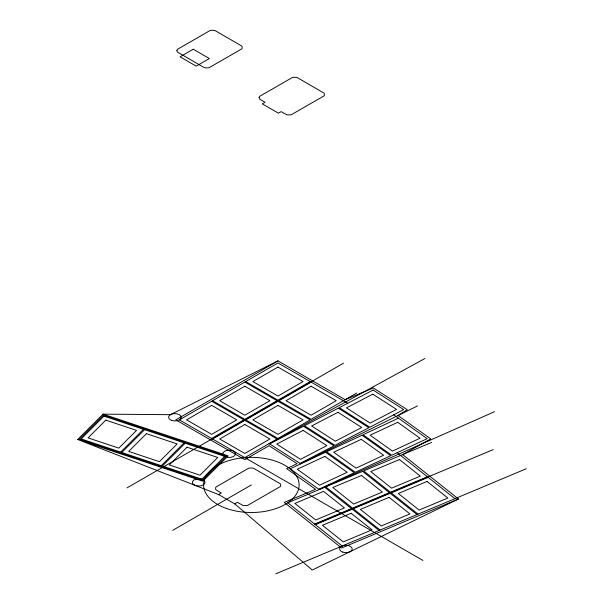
<?xml version="1.0" encoding="UTF-8"?>
<svg xmlns="http://www.w3.org/2000/svg" width="604" height="604" viewBox="0 0 604 604"><rect width="100%" height="100%" fill="white"/><g stroke="black" fill="none" stroke-linecap="round" stroke-linejoin="round"><path stroke-width="0.91" d="M77.697 439.493L103.042 414.148L170.441 414.676L277.968 360.875L345.171 399.674L373.37 387.964L407.292 409.716L398.051 415.529L430.743 438.866L402.634 454.593L458.489 498.995L312.306 570.04L234.714 503.857L218.588 494.548L77.697 439.493L202.801 481.192L228.146 455.846L103.042 414.148M120.664 452.124L143.473 429.316M121.759 452.487L144.575 429.678M161.268 465.661L184.077 442.845M162.37 466.024L185.179 443.215M277.968 360.875L175.817 419.856L244.816 459.689L269.029 445.707L297.093 463.698L286.575 468.613L315.59 489.3L284.257 502.437L341.615 548.017L458.489 498.995M211.657 438.474L243.918 419.856L211.657 401.23M310.222 381.569L277.968 400.195L245.707 381.569M126.999 487.873L343.487 363.185M212.555 438.995L244.816 420.369L277.07 438.995L244.816 457.621M311.12 382.09L278.859 400.709L311.12 419.335L356.707 393.015M218.588 494.548L221.291 492.985L216.187 489.95A4.568 2.635 0 0 1 215.62 489.232L215.62 487.654A4.59 2.65 0 0 1 216.383 486.771L248.365 468.357A4.568 2.635 0 0 1 249.618 468.032L252.336 468.032A4.59 2.65 0 0 1 253.869 468.47L280.075 483.653A4.568 2.635 0 0 1 280.641 484.37L280.641 485.941A4.59 2.65 0 0 1 279.878 486.824L247.897 505.238A4.568 2.635 0 0 1 246.651 505.571L243.925 505.571A4.59 2.65 0 0 1 242.393 505.133L237.417 502.301L234.714 503.857M172.774 530.312L251.362 484.936M269.361 443.729L424.929 358.504M269.595 443.88L303.495 426.258L334.02 445.835L300.12 463.457M300.437 463.661L417.515 405.926M398.466 418.187L363.012 434.759L391.724 455.227L427.179 438.655L393.717 414.797M318.852 489.3L354.299 472.728L325.594 452.253L290.139 468.832L319.237 489.58M319.04 489.436L494.563 411.679M431.596 442.445L363.668 470.939L390.478 492.252L427.39 476.767M314.616 524.076L351.52 508.591L324.71 487.285L287.798 502.762L342.174 545.971M314.986 524.37L493.189 449.618M315.363 524.665L352.268 509.18L379.086 530.493M428.13 477.364L391.226 492.841L418.044 514.147M275.832 573.8L526.303 468.734M347.768 403.245L277.968 362.944L179.403 419.856L422.898 560.437M244.816 382.09L277.07 400.709L244.816 419.335L212.555 400.709M269.127 443.578L300.762 463.864M397.115 452.713L454.948 498.67M417.017 514.578L390.199 493.272L353.295 508.757L380.105 530.063M176.934 50.525L177.115 51.514A4.568 2.635 0 0 0 177.689 52.231L203.895 67.414A4.59 2.65 0 0 0 205.42 67.852L208.146 67.852A4.568 2.635 0 0 0 209.399 67.527L241.373 49.105A4.59 2.65 0 0 0 242.136 48.229L242.136 46.651A4.568 2.635 0 0 0 241.57 45.934L215.364 30.751A4.59 2.65 0 0 0 213.831 30.313L211.113 30.313A4.568 2.635 0 0 0 209.86 30.638L177.886 49.06A4.59 2.65 0 0 0 177.115 49.936L176.934 50.525M259.139 97.554L259.327 98.543A4.568 2.635 0 0 0 259.894 99.267L264.997 102.295L262.287 103.858L278.421 113.175L281.124 111.612L286.1 114.443A4.59 2.65 0 0 0 287.632 114.881L290.35 114.881A4.568 2.635 0 0 0 291.604 114.556L323.585 96.142A4.59 2.65 0 0 0 324.348 95.258L324.348 93.688A4.568 2.635 0 0 0 323.782 92.963L297.576 77.788A4.59 2.65 0 0 0 296.043 77.342L293.317 77.342A4.568 2.635 0 0 0 292.072 77.674L260.09 96.089A4.59 2.65 0 0 0 259.327 96.972L259.139 97.554M103.503 415.144L79.426 439.221L202.34 480.195L226.417 456.118L103.503 415.144M103.963 416.141L81.155 438.957L201.872 479.191L224.688 456.382L103.963 416.141M105.821 420.142L88.078 437.885L118.807 448.123L136.549 430.388L105.821 420.142M146.425 433.68L128.69 451.414L159.418 461.66L177.153 443.917L146.425 433.68M187.036 447.209L169.294 464.952L200.022 475.197L217.765 457.454L187.036 447.209M193.257 49.218L180.083 56.829L196.217 66.138L209.384 58.535L193.257 49.218M211.657 405.367L186.568 419.856L211.657 434.336L236.745 419.856L211.657 405.367M244.816 386.228L219.72 400.709L244.816 415.197L269.905 400.709L244.816 386.228M277.968 367.089L252.88 381.569L277.968 396.058L303.057 381.569L277.968 367.089M277.968 401.23L245.707 419.856L277.968 438.474L310.222 419.856L277.968 401.23M244.816 424.506L219.72 438.995L244.816 453.483L269.905 438.995L244.816 424.506M277.968 405.367L252.88 419.856L277.968 434.336L303.057 419.856L277.968 405.367M311.12 386.228L286.032 400.709L311.12 415.197L336.209 400.709L311.12 386.228M338.338 408.145L304.439 425.767L334.963 445.344L368.87 427.715L338.338 408.145M373.189 390.033L339.282 407.655L369.807 427.232L403.714 409.603L373.189 390.033M303.125 430.388L276.753 444.099L300.498 459.319L326.862 445.616L303.125 430.388M337.968 412.275L311.596 425.986L335.341 441.207L361.705 427.504L337.968 412.275M372.811 394.163L346.439 407.874L370.184 423.094L396.549 409.391L372.811 394.163M362.03 435.22L326.575 451.792L355.288 472.268L390.743 455.688L362.03 435.22M324.839 456.375L297.266 469.263L319.599 485.186L347.172 472.29L324.839 456.375M361.283 439.334L333.702 452.23L356.035 468.145L383.608 455.257L361.283 439.334M397.719 422.302L370.146 435.19L392.472 451.113L420.052 438.217L397.719 422.302M362.642 471.369L325.737 486.854L352.547 508.16L389.452 492.683L362.642 471.369M323.585 491.369L294.88 503.411L315.733 519.984L344.446 507.941L323.585 491.369M361.517 475.461L332.812 487.504L353.672 504.076L382.377 492.034L361.517 475.461M399.448 459.546L370.743 471.588L391.603 488.16L420.309 476.118L399.448 459.546M351.143 513.272L322.438 525.314L343.298 541.886L372.004 529.844L351.143 513.272M389.082 497.356L360.377 509.399L381.23 525.971L409.935 513.936L389.082 497.356M427.013 481.448L398.308 493.491L419.161 510.063L447.866 498.021L427.013 481.448M171.755 420.437A6.334 3.662 0 0 0 181.253 417.266A6.334 3.662 0 0 0 171.755 414.095A6.334 3.662 0 0 0 171.755 420.437M225.617 456.828A6.334 3.662 0 0 0 235.484 454.057A6.334 3.662 0 0 0 226.394 450.509A6.334 3.662 0 0 0 225.617 456.828M342.732 552.101A6.334 3.662 0 0 0 352.238 548.93A6.334 3.662 0 0 0 342.732 545.767A6.334 3.662 0 0 0 342.732 552.101M195.537 485.525A6.334 3.662 0 0 0 205.043 482.362A6.334 3.662 0 0 0 195.537 479.191A6.334 3.662 0 0 0 195.537 485.525M226.704 508.553A47.761 27.573 0 0 0 299.116 485.457A47.761 27.573 0 0 0 228.274 460.792A47.761 27.573 0 0 0 226.704 508.553"/></g></svg>
